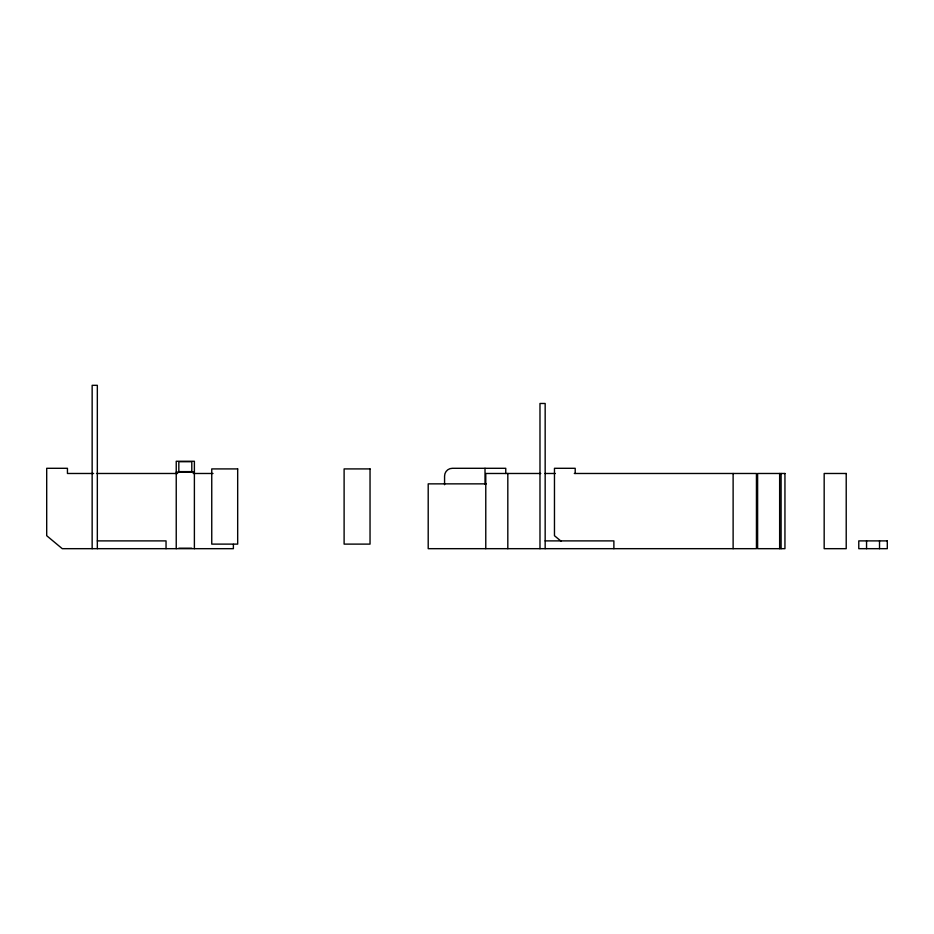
<?xml version="1.0" encoding="UTF-8"?>
<svg xmlns="http://www.w3.org/2000/svg" width="934" height="934" viewBox="0 0 934 934"><rect width="100%" height="100%" fill="white"/><g stroke="black" fill="none" stroke-linecap="round" stroke-linejoin="round"><path stroke-width="1.4" d="M178.826 471.623L191.797 471.623M176.234 472.067L194.389 472.067M93.645 473.48L67.446 473.48L67.446 468.296L46.7 468.296L46.7 535.707L62.263 548.678L233.383 548.678L233.383 544.335M96.517 473.48L177.6 473.48M193.233 473.48L213.01 473.48M540.763 473.48L485.773 473.48L485.773 548.678M545.001 473.48L555.345 473.48M574.293 473.48L756.447 473.48L756.447 548.678L428.204 548.678L428.204 483.859L486.275 483.859M97.334 540.891L166.042 540.891L166.042 548.678M545.164 540.891L613.883 540.891L613.883 548.678M178.826 548.223L191.797 548.223M561.136 541.265L554.469 535.707L554.469 468.296L575.204 468.296L575.204 473.48M879.524 540.891L879.524 548.678M866.554 540.891L866.554 548.678M781.093 473.48L781.093 548.678M779.645 473.48L779.645 548.678M733.12 473.48L733.12 548.678M545.164 548.678L545.164 403.476L539.98 403.476L539.98 548.678M507.816 473.48L507.816 548.678M505.761 473.48L505.761 468.296L452.348 468.296A7.776 7.776 0 0 0 444.572 476.071L444.572 484.723M485.015 468.296L485.015 484.221M194.389 548.678L194.389 461.268L176.234 461.268L176.234 548.678M191.797 471.833L191.797 461.711L178.826 461.711L178.826 471.833M97.334 548.678L97.334 385.322L92.151 385.322L92.151 548.678M237.68 468.915L211.749 468.915L211.749 544.113L237.68 544.113L237.68 468.915M370.039 468.915L344.109 468.915L344.109 544.113L370.039 544.113L370.039 468.915M784.945 473.48L757.614 473.48L757.614 548.678L784.945 548.678L784.945 473.48M846.216 473.48L824.173 473.48L824.173 548.678L846.216 548.678L846.216 473.48M887.3 540.891L858.778 540.891L858.778 548.678L887.3 548.678L887.3 540.891"/></g></svg>
